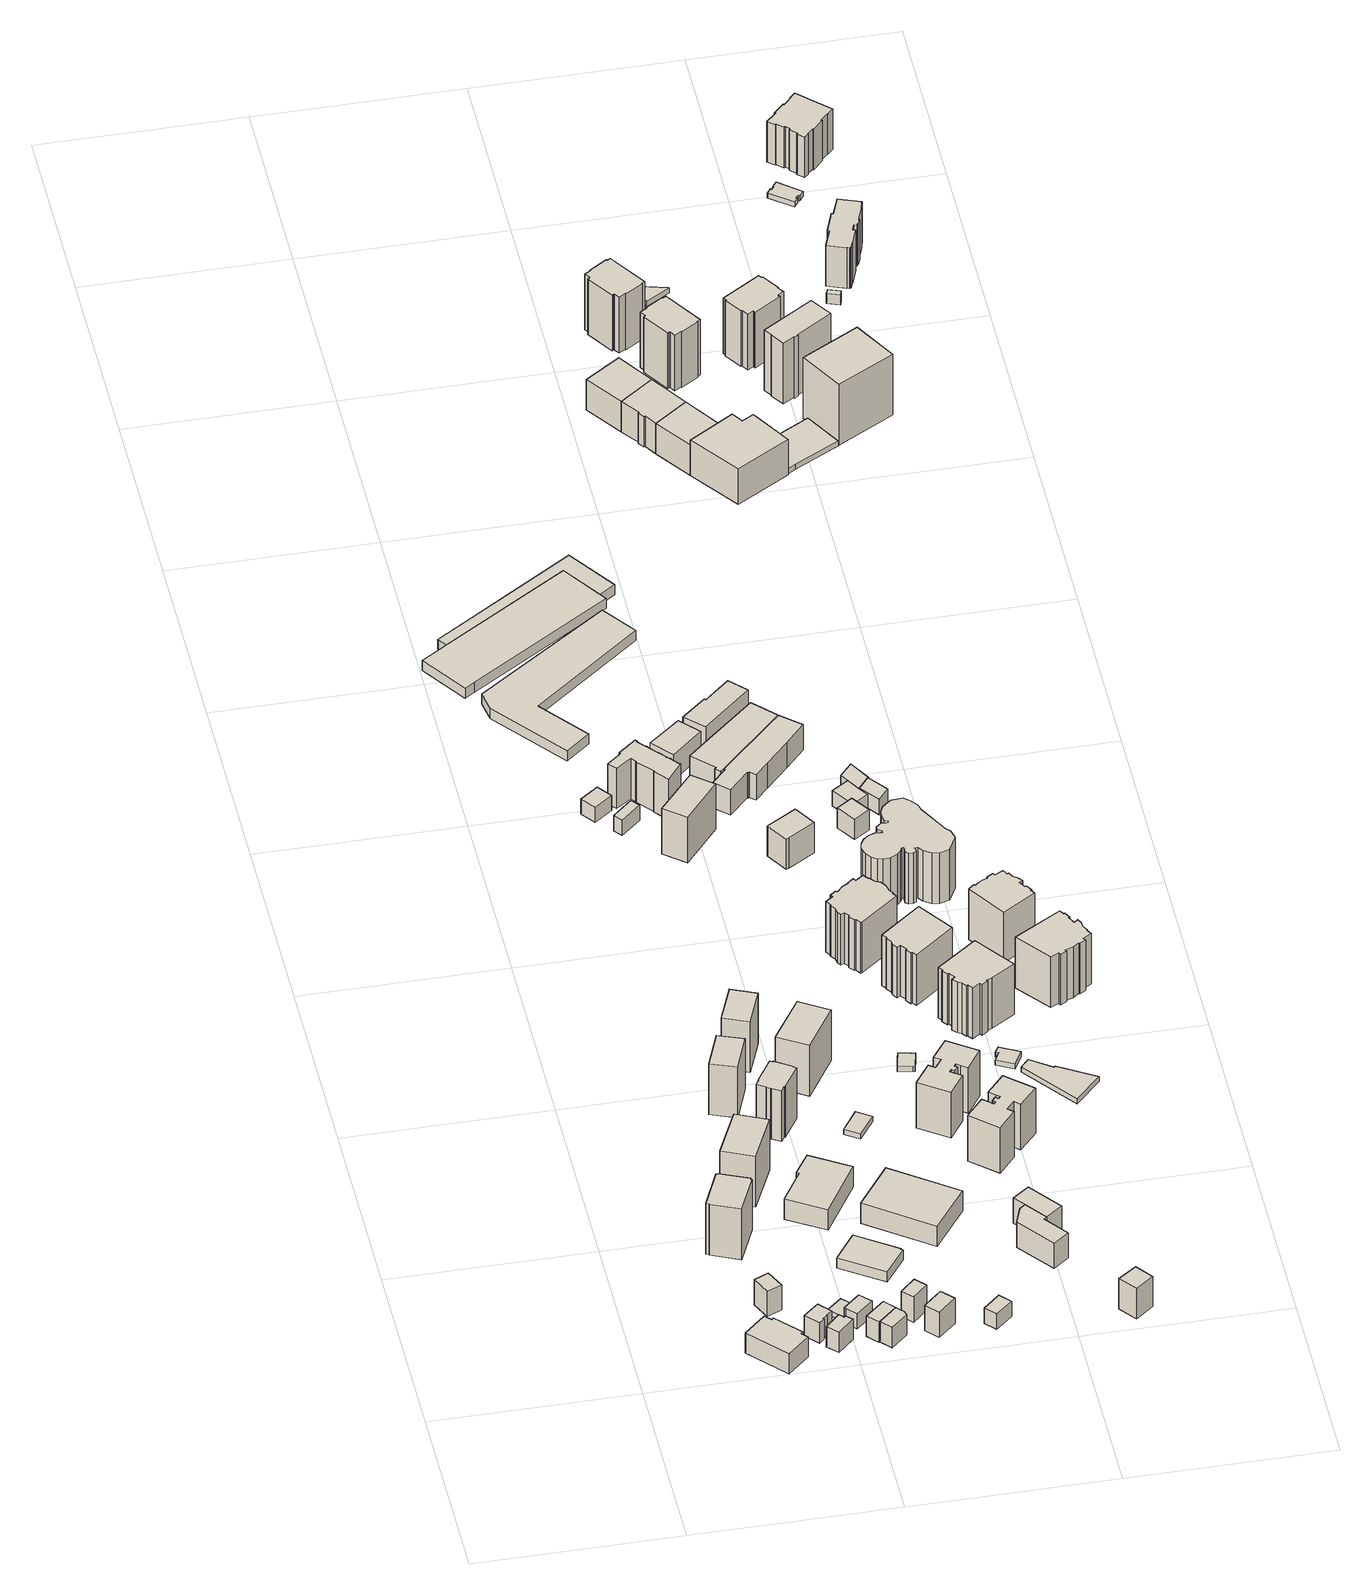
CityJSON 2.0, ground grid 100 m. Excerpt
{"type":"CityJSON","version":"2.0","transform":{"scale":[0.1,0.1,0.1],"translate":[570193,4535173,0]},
"CityObjects":{
"building1":{"type":"Building","geometry":[{"type":"MultiSurface","lod":"1","boundaries":[[[0,1,2,3,4,5,6,7]],[[0,7,8,9]],[[7,6,10,8]],[[6,5,11,10]],[[5,4,12,11]],[[4,3,13,12]],[[3,2,14,13]],[[2,1,15,14]],[[1,0,9,15]],[[9,8,10,11,12,13,14,15]]]}]},
"building2":{"type":"Building","geometry":[{"type":"MultiSurface","lod":"1","boundaries":[[[16,17,18,19]],[[16,19,20,21]],[[19,18,22,20]],[[18,17,23,22]],[[17,16,21,23]],[[21,20,22,23]]]}]},
"building3":{"type":"Building","geometry":[{"type":"MultiSurface","lod":"1","boundaries":[[[24,25,26,27,28,29,30,31,32,33]],[[24,33,34,35]],[[33,32,36,34]],[[32,31,37,36]],[[31,30,38,37]],[[30,29,39,38]],[[29,28,40,39]],[[28,27,41,40]],[[27,26,42,41]],[[26,25,43,42]],[[25,24,35,43]],[[35,34,36,37,38,39,40,41,42,43]]]}]},
"building4":{"type":"Building","geometry":[{"type":"MultiSurface","lod":"1","boundaries":[[[44,45,46,47,48,49,50,51]],[[44,51,52,53]],[[51,50,54,52]],[[50,49,55,54]],[[49,48,56,55]],[[48,47,57,56]],[[47,46,58,57]],[[46,45,59,58]],[[45,44,53,59]],[[53,52,54,55,56,57,58,59]]]}]},
"building5":{"type":"Building","geometry":[{"type":"MultiSurface","lod":"1","boundaries":[[[60,61,62,63,64,65]],[[60,65,66,67]],[[65,64,68,66]],[[64,63,69,68]],[[63,62,70,69]],[[62,61,71,70]],[[61,60,67,71]],[[67,66,68,69,70,71]]]}]},
"building6":{"type":"Building","geometry":[{"type":"MultiSurface","lod":"1","boundaries":[[[72,73,74,75,76]],[[72,76,77,78]],[[76,75,79,77]],[[75,74,80,79]],[[74,73,81,80]],[[73,72,78,81]],[[78,77,79,80,81]]]}]},
"building7":{"type":"Building","geometry":[{"type":"MultiSurface","lod":"1","boundaries":[[[82,83,84,85]],[[82,85,86,87]],[[85,84,88,86]],[[84,83,89,88]],[[83,82,87,89]],[[87,86,88,89]]]}]},
"building8":{"type":"Building","geometry":[{"type":"MultiSurface","lod":"1","boundaries":[[[74,73,90,91,92,93]],[[74,93,94,95]],[[93,92,96,94]],[[92,91,97,96]],[[91,90,98,97]],[[90,73,99,98]],[[73,74,95,99]],[[95,94,96,97,98,99]]]}]},
"building9":{"type":"Building","geometry":[{"type":"MultiSurface","lod":"1","boundaries":[[[100,101,102,103,104]],[[100,104,105,106]],[[104,103,107,105]],[[103,102,108,107]],[[102,101,109,108]],[[101,100,106,109]],[[106,105,107,108,109]]]}]},
"building10":{"type":"Building","geometry":[{"type":"MultiSurface","lod":"1","boundaries":[[[103,102,110,111,112]],[[103,112,113,107]],[[112,111,114,113]],[[111,110,115,114]],[[110,102,108,115]],[[102,103,107,108]],[[107,113,114,115,108]]]}]},
"building11":{"type":"Building","geometry":[{"type":"MultiSurface","lod":"1","boundaries":[[[116,117,118,119]],[[116,119,120,121]],[[119,118,122,120]],[[118,117,123,122]],[[117,116,121,123]],[[121,120,122,123]]]}]},
"building12":{"type":"Building","geometry":[{"type":"MultiSurface","lod":"1","boundaries":[[[124,125,126,127,128,129]],[[124,129,130,131]],[[129,128,132,130]],[[128,127,133,132]],[[127,126,134,133]],[[126,125,135,134]],[[125,124,131,135]],[[131,130,132,133,134,135]]]}]},
"building13":{"type":"Building","geometry":[{"type":"MultiSurface","lod":"1","boundaries":[[[136,137,138,139,140,141]],[[136,141,142,143]],[[141,140,144,142]],[[140,139,145,144]],[[139,138,146,145]],[[138,137,147,146]],[[137,136,143,147]],[[143,142,144,145,146,147]]]}]},
"building14":{"type":"Building","geometry":[{"type":"MultiSurface","lod":"1","boundaries":[[[148,149,150,151]],[[148,151,152,153]],[[151,150,154,152]],[[150,149,155,154]],[[149,148,153,155]],[[153,152,154,155]]]}]},
"building15":{"type":"Building","geometry":[{"type":"MultiSurface","lod":"1","boundaries":[[[156,157,158,159,160]],[[156,160,161,162]],[[160,159,163,161]],[[159,158,164,163]],[[158,157,165,164]],[[157,156,162,165]],[[162,161,163,164,165]]]}]},
"building16":{"type":"Building","geometry":[{"type":"MultiSurface","lod":"1","boundaries":[[[166,167,168,169,170,171,172,173,174,175,176,177,178,179,180,181]],[[166,181,182,183]],[[181,180,184,182]],[[180,179,185,184]],[[179,178,186,185]],[[178,177,187,186]],[[177,176,188,187]],[[176,175,189,188]],[[175,174,190,189]],[[174,173,191,190]],[[173,172,192,191]],[[172,171,193,192]],[[171,170,194,193]],[[170,169,195,194]],[[169,168,196,195]],[[168,167,197,196]],[[167,166,183,197]],[[183,182,184,185,186,187,188,189,190,191,192,193,194,195,196,197]]]}]},
"building17":{"type":"Building","geometry":[{"type":"MultiSurface","lod":"1","boundaries":[[[198,199,200,201]],[[198,201,202,203]],[[201,200,204,202]],[[200,199,205,204]],[[199,198,203,205]],[[203,202,204,205]]]}]},
"building18":{"type":"Building","geometry":[{"type":"MultiSurface","lod":"1","boundaries":[[[206,207,208,209]],[[206,209,210,211]],[[209,208,212,210]],[[208,207,213,212]],[[207,206,211,213]],[[211,210,212,213]]]}]},
"building19":{"type":"Building","geometry":[{"type":"MultiSurface","lod":"1","boundaries":[[[214,215,216,217]],[[214,217,218,219]],[[217,216,220,218]],[[216,215,221,220]],[[215,214,219,221]],[[219,218,220,221]]]}]},
"building20":{"type":"Building","geometry":[{"type":"MultiSurface","lod":"1","boundaries":[[[222,223,224,225]],[[222,225,226,227]],[[225,224,228,226]],[[224,223,229,228]],[[223,222,227,229]],[[227,226,228,229]]]}]},
"building21":{"type":"Building","geometry":[{"type":"MultiSurface","lod":"1","boundaries":[[[230,231,232,233]],[[230,233,234,235]],[[233,232,236,234]],[[232,231,237,236]],[[231,230,235,237]],[[235,234,236,237]]]}]},
"building22":{"type":"Building","geometry":[{"type":"MultiSurface","lod":"1","boundaries":[[[238,239,240,241]],[[238,241,242,243]],[[241,240,244,242]],[[240,239,245,244]],[[239,238,243,245]],[[243,242,244,245]]]}]},
"building23":{"type":"Building","geometry":[{"type":"MultiSurface","lod":"1","boundaries":[[[246,247,248,249]],[[246,249,250,251]],[[249,248,252,250]],[[248,247,253,252]],[[247,246,251,253]],[[251,250,252,253]]]}]},
"building24":{"type":"Building","geometry":[{"type":"MultiSurface","lod":"1","boundaries":[[[254,255,256,257,258,259,260,261,262,263,264,265,266,267,268,269,270,271,272,273,274,275,276,277,278,279,280,281,282,283]],[[254,283,284,285]],[[283,282,286,284]],[[282,281,287,286]],[[281,280,288,287]],[[280,279,289,288]],[[279,278,290,289]],[[278,277,291,290]],[[277,276,292,291]],[[276,275,293,292]],[[275,274,294,293]],[[274,273,295,294]],[[273,272,296,295]],[[272,271,297,296]],[[271,270,298,297]],[[270,269,299,298]],[[269,268,300,299]],[[268,267,301,300]],[[267,266,302,301]],[[266,265,303,302]],[[265,264,304,303]],[[264,263,305,304]],[[263,262,306,305]],[[262,261,307,306]],[[261,260,308,307]],[[260,259,309,308]],[[259,258,310,309]],[[258,257,311,310]],[[257,256,312,311]],[[256,255,313,312]],[[255,254,285,313]],[[285,284,286,287,288,289,290,291,292,293,294,295,296,297,298,299,300,301,302,303,304,305,306,307,308,309,310,311,312,313]]]}]},
"building25":{"type":"Building","geometry":[{"type":"MultiSurface","lod":"1","boundaries":[[[314,315,316,317,318,319,320,321]],[[314,321,322,323]],[[321,320,324,322]],[[320,319,325,324]],[[319,318,326,325]],[[318,317,327,326]],[[317,316,328,327]],[[316,315,329,328]],[[315,314,323,329]],[[323,322,324,325,326,327,328,329]]]}]},
"building26":{"type":"Building","geometry":[{"type":"MultiSurface","lod":"1","boundaries":[[[330,331,332,333,334,335,336]],[[330,336,337,338]],[[336,335,339,337]],[[335,334,340,339]],[[334,333,341,340]],[[333,332,342,341]],[[332,331,343,342]],[[331,330,338,343]],[[338,337,339,340,341,342,343]]]}]},
"building27":{"type":"Building","geometry":[{"type":"MultiSurface","lod":"1","boundaries":[[[344,345,346,347]],[[344,347,348,349]],[[347,346,350,348]],[[346,345,351,350]],[[345,344,349,351]],[[349,348,350,351]]]}]},
"building28":{"type":"Building","geometry":[{"type":"MultiSurface","lod":"1","boundaries":[[[352,353,354,355,356,357,358]],[[352,358,359,360]],[[358,357,361,359]],[[357,356,362,361]],[[356,355,363,362]],[[355,354,364,363]],[[354,353,365,364]],[[353,352,360,365]],[[360,359,361,362,363,364,365]]]}]},
"building29":{"type":"Building","geometry":[{"type":"MultiSurface","lod":"1","boundaries":[[[320,319,366,367,368,369,370,321]],[[320,321,322,324]],[[321,370,371,322]],[[370,369,372,371]],[[369,368,373,372]],[[368,367,374,373]],[[367,366,375,374]],[[366,319,325,375]],[[319,320,324,325]],[[324,322,371,372,373,374,375,325]]]}]},
"building30":{"type":"Building","geometry":[{"type":"MultiSurface","lod":"1","boundaries":[[[376,377,378,355,354]],[[376,354,364,379]],[[354,355,363,364]],[[355,378,380,363]],[[378,377,381,380]],[[377,376,379,381]],[[379,364,363,380,381]]]}]},
"building31":{"type":"Building","geometry":[{"type":"MultiSurface","lod":"1","boundaries":[[[382,383,384,385,386,387]],[[382,387,388,389]],[[387,386,390,388]],[[386,385,391,390]],[[385,384,392,391]],[[384,383,393,392]],[[383,382,389,393]],[[389,388,390,391,392,393]]]}]},
"building32":{"type":"Building","geometry":[{"type":"MultiSurface","lod":"1","boundaries":[[[394,395,396,397,398,399,400,401,402,403,404,405,406,407,408,409,410,411]],[[394,411,412,413]],[[411,410,414,412]],[[410,409,415,414]],[[409,408,416,415]],[[408,407,417,416]],[[407,406,418,417]],[[406,405,419,418]],[[405,404,420,419]],[[404,403,421,420]],[[403,402,422,421]],[[402,401,423,422]],[[401,400,424,423]],[[400,399,425,424]],[[399,398,426,425]],[[398,397,427,426]],[[397,396,428,427]],[[396,395,429,428]],[[395,394,413,429]],[[413,412,414,415,416,417,418,419,420,421,422,423,424,425,426,427,428,429]]]}]},
"building33":{"type":"Building","geometry":[{"type":"MultiSurface","lod":"1","boundaries":[[[430,431,432,433]],[[430,433,434,435]],[[433,432,436,434]],[[432,431,437,436]],[[431,430,435,437]],[[435,434,436,437]]]}]},
"building34":{"type":"Building","geometry":[{"type":"MultiSurface","lod":"1","boundaries":[[[438,439,440,441,442,443,444,445,446,447,448,449,450,451,452,453,454,455]],[[438,455,456,457]],[[455,454,458,456]],[[454,453,459,458]],[[453,452,460,459]],[[452,451,461,460]],[[451,450,462,461]],[[450,449,463,462]],[[449,448,464,463]],[[448,447,465,464]],[[447,446,466,465]],[[446,445,467,466]],[[445,444,468,467]],[[444,443,469,468]],[[443,442,470,469]],[[442,441,471,470]],[[441,440,472,471]],[[440,439,473,472]],[[439,438,457,473]],[[457,456,458,459,460,461,462,463,464,465,466,467,468,469,470,471,472,473]]]}]},
"building35":{"type":"Building","geometry":[{"type":"MultiSurface","lod":"1","boundaries":[[[474,475,476,477]],[[474,477,478,479]],[[477,476,480,478]],[[476,475,481,480]],[[475,474,479,481]],[[479,478,480,481]]]}]},
"building36":{"type":"Building","geometry":[{"type":"MultiSurface","lod":"1","boundaries":[[[482,483,484,485,486,487,488,489,490,491,492,493,494,495,496,497,498,499,500,501,502,503,504,505,506,507,508,509,510,511,512,513]],[[482,513,514,515]],[[513,512,516,514]],[[512,511,517,516]],[[511,510,518,517]],[[510,509,519,518]],[[509,508,520,519]],[[508,507,521,520]],[[507,506,522,521]],[[506,505,523,522]],[[505,504,524,523]],[[504,503,525,524]],[[503,502,526,525]],[[502,501,527,526]],[[501,500,528,527]],[[500,499,529,528]],[[499,498,530,529]],[[498,497,531,530]],[[497,496,532,531]],[[496,495,533,532]],[[495,494,534,533]],[[494,493,535,534]],[[493,492,536,535]],[[492,491,537,536]],[[491,490,538,537]],[[490,489,539,538]],[[489,488,540,539]],[[488,487,541,540]],[[487,486,542,541]],[[486,485,543,542]],[[485,484,544,543]],[[484,483,545,544]],[[483,482,515,545]],[[515,514,516,517,518,519,520,521,522,523,524,525,526,527,528,529,530,531,532,533,534,535,536,537,538,539,540,541,542,543,544,545]]]}]},
"building37":{"type":"Building","geometry":[{"type":"MultiSurface","lod":"1","boundaries":[[[546,547,548,549,550]],[[546,550,551,552]],[[550,549,553,551]],[[549,548,554,553]],[[548,547,555,554]],[[547,546,552,555]],[[552,551,553,554,555]]]}]},
"building38":{"type":"Building","geometry":[{"type":"MultiSurface","lod":"1","boundaries":[[[556,557,558,559,560,561,562,563]],[[556,563,564,565]],[[563,562,566,564]],[[562,561,567,566]],[[561,560,568,567]],[[560,559,569,568]],[[559,558,570,569]],[[558,557,571,570]],[[557,556,565,571]],[[565,564,566,567,568,569,570,571]]]}]},
"building39":{"type":"Building","geometry":[{"type":"MultiSurface","lod":"1","boundaries":[[[572,573,574,575,576,577,578,579,580,581,582,583,584,585,586]],[[572,586,587,588]],[[586,585,589,587]],[[585,584,590,589]],[[584,583,591,590]],[[583,582,592,591]],[[582,581,593,592]],[[581,580,594,593]],[[580,579,595,594]],[[579,578,596,595]],[[578,577,597,596]],[[577,576,598,597]],[[576,575,599,598]],[[575,574,600,599]],[[574,573,601,600]],[[573,572,588,601]],[[588,587,589,590,591,592,593,594,595,596,597,598,599,600,601]]]}]},
"building40":{"type":"Building","geometry":[{"type":"MultiSurface","lod":"1","boundaries":[[[602,603,604,605,606,607]],[[602,607,608,609]],[[607,606,610,608]],[[606,605,611,610]],[[605,604,612,611]],[[604,603,613,612]],[[603,602,609,613]],[[609,608,610,611,612,613]]]}]},
"building41":{"type":"Building","geometry":[{"type":"MultiSurface","lod":"1","boundaries":[[[560,559,614,615,616,617,618,619,620,621,622,623]],[[560,623,624,568]],[[623,622,625,624]],[[622,621,626,625]],[[621,620,627,626]],[[620,619,628,627]],[[619,618,629,628]],[[618,617,630,629]],[[617,616,631,630]],[[616,615,632,631]],[[615,614,633,632]],[[614,559,569,633]],[[559,560,568,569]],[[568,624,625,626,627,628,629,630,631,632,633,569]]]}]},
"building42":{"type":"Building","geometry":[{"type":"MultiSurface","lod":"1","boundaries":[[[634,635,636,637,638,639,640]],[[634,640,641,642]],[[640,639,643,641]],[[639,638,644,643]],[[638,637,645,644]],[[637,636,646,645]],[[636,635,647,646]],[[635,634,642,647]],[[642,641,643,644,645,646,647]]]}]},
"building43":{"type":"Building","geometry":[{"type":"MultiSurface","lod":"1","boundaries":[[[648,649,650,651,652,653,654,655,656,657,658,659,660,661,662,663,664,665,666]],[[648,666,667,668]],[[666,665,669,667]],[[665,664,670,669]],[[664,663,671,670]],[[663,662,672,671]],[[662,661,673,672]],[[661,660,674,673]],[[660,659,675,674]],[[659,658,676,675]],[[658,657,677,676]],[[657,656,678,677]],[[656,655,679,678]],[[655,654,680,679]],[[654,653,681,680]],[[653,652,682,681]],[[652,651,683,682]],[[651,650,684,683]],[[650,649,685,684]],[[649,648,668,685]],[[668,667,669,670,671,672,673,674,675,676,677,678,679,680,681,682,683,684,685]]]}]},
"building44":{"type":"Building","geometry":[{"type":"MultiSurface","lod":"1","boundaries":[[[686,687,688,689]],[[686,689,690,691]],[[689,688,692,690]],[[688,687,693,692]],[[687,686,691,693]],[[691,690,692,693]]]}]},
"building45":{"type":"Building","geometry":[{"type":"MultiSurface","lod":"1","boundaries":[[[694,695,696,697,698,699]],[[694,699,700,701]],[[699,698,702,700]],[[698,697,703,702]],[[697,696,704,703]],[[696,695,705,704]],[[695,694,701,705]],[[701,700,702,703,704,705]]]}]},
"building46":{"type":"Building","geometry":[{"type":"MultiSurface","lod":"1","boundaries":[[[706,707,708,709,710,711,712,713,714,715,716,717,718,719,720,721,722,723,724,725,726,727,728,729,730,731,732,733,734,735,736,737,738,739,740,741,742,743,744,745,746,747,748,749,750]],[[706,750,751,752]],[[750,749,753,751]],[[749,748,754,753]],[[748,747,755,754]],[[747,746,756,755]],[[746,745,757,756]],[[745,744,758,757]],[[744,743,759,758]],[[743,742,760,759]],[[742,741,761,760]],[[741,740,762,761]],[[740,739,763,762]],[[739,738,764,763]],[[738,737,765,764]],[[737,736,766,765]],[[736,735,767,766]],[[735,734,768,767]],[[734,733,769,768]],[[733,732,770,769]],[[732,731,771,770]],[[731,730,772,771]],[[730,729,773,772]],[[729,728,774,773]],[[728,727,775,774]],[[727,726,776,775]],[[726,725,777,776]],[[725,724,778,777]],[[724,723,779,778]],[[723,722,780,779]],[[722,721,781,780]],[[721,720,782,781]],[[720,719,783,782]],[[719,718,784,783]],[[718,717,785,784]],[[717,716,786,785]],[[716,715,787,786]],[[715,714,788,787]],[[714,713,789,788]],[[713,712,790,789]],[[712,711,791,790]],[[711,710,792,791]],[[710,709,793,792]],[[709,708,794,793]],[[708,707,795,794]],[[707,706,752,795]],[[752,751,753,754,755,756,757,758,759,760,761,762,763,764,765,766,767,768,769,770,771,772,773,774,775,776,777,778,779,780,781,782,783,784,785,786,787,788,789,790,791,792,793,794,795]]]}]},
"building47":{"type":"Building","geometry":[{"type":"MultiSurface","lod":"1","boundaries":[[[796,689,797,798,799,800]],[[796,800,801,802]],[[800,799,803,801]],[[799,798,804,803]],[[798,797,805,804]],[[797,689,806,805]],[[689,796,802,806]],[[802,801,803,804,805,806]]]}]},
"building48":{"type":"Building","geometry":[{"type":"MultiSurface","lod":"1","boundaries":[[[807,808,809,810,811,812,799,798]],[[807,798,804,813]],[[798,799,803,804]],[[799,812,814,803]],[[812,811,815,814]],[[811,810,816,815]],[[810,809,817,816]],[[809,808,818,817]],[[808,807,813,818]],[[813,804,803,814,815,816,817,818]]]}]},
"building49":{"type":"Building","geometry":[{"type":"MultiSurface","lod":"1","boundaries":[[[811,819,820,812]],[[811,812,814,815]],[[812,820,821,814]],[[820,819,822,821]],[[819,811,815,822]],[[815,814,821,822]]]}]},
"building50":{"type":"Building","geometry":[{"type":"MultiSurface","lod":"1","boundaries":[[[823,824,825,826,827,828,829,830,831,832,833,834,835,836,837,838,839,840,841,842,843]],[[823,843,844,845]],[[843,842,846,844]],[[842,841,847,846]],[[841,840,848,847]],[[840,839,849,848]],[[839,838,850,849]],[[838,837,851,850]],[[837,836,852,851]],[[836,835,853,852]],[[835,834,854,853]],[[834,833,855,854]],[[833,832,856,855]],[[832,831,857,856]],[[831,830,858,857]],[[830,829,859,858]],[[829,828,860,859]],[[828,827,861,860]],[[827,826,862,861]],[[826,825,863,862]],[[825,824,864,863]],[[824,823,845,864]],[[845,844,846,847,848,849,850,851,852,853,854,855,856,857,858,859,860,861,862,863,864]]]}]},
"building51":{"type":"Building","geometry":[{"type":"MultiSurface","lod":"1","boundaries":[[[865,866,867,868,869,870,871,872,873,874,875,876,877,878,879,880,881,882,883,884,885,886,887]],[[865,887,888,889]],[[887,886,890,888]],[[886,885,891,890]],[[885,884,892,891]],[[884,883,893,892]],[[883,882,894,893]],[[882,881,895,894]],[[881,880,896,895]],[[880,879,897,896]],[[879,878,898,897]],[[878,877,899,898]],[[877,876,900,899]],[[876,875,901,900]],[[875,874,902,901]],[[874,873,903,902]],[[873,872,904,903]],[[872,871,905,904]],[[871,870,906,905]],[[870,869,907,906]],[[869,868,908,907]],[[868,867,909,908]],[[867,866,910,909]],[[866,865,889,910]],[[889,888,890,891,892,893,894,895,896,897,898,899,900,901,902,903,904,905,906,907,908,909,910]]]}]},
"building52":{"type":"Building","geometry":[{"type":"MultiSurface","lod":"1","boundaries":[[[911,912,913,914]],[[911,914,915,916]],[[914,913,917,915]],[[913,912,918,917]],[[912,911,916,918]],[[916,915,917,918]]]}]},
"building53":{"type":"Building","geometry":[{"type":"MultiSurface","lod":"1","boundaries":[[[913,912,919,920,921,922,923,924]],[[913,924,925,917]],[[924,923,926,925]],[[923,922,927,926]],[[922,921,928,927]],[[921,920,929,928]],[[920,919,930,929]],[[919,912,918,930]],[[912,913,917,918]],[[917,925,926,927,928,929,930,918]]]}]},
"building54":{"type":"Building","geometry":[{"type":"MultiSurface","lod":"1","boundaries":[[[931,920,919,932]],[[931,932,933,934]],[[932,919,930,933]],[[919,920,929,930]],[[920,931,934,929]],[[934,933,930,929]]]}]},
"building55":{"type":"Building","geometry":[{"type":"MultiSurface","lod":"1","boundaries":[[[935,936,937,938,939,940,941,942,943,944,945,946,947,948,949,950,951,952,953,954]],[[935,954,955,956]],[[954,953,957,955]],[[953,952,958,957]],[[952,951,959,958]],[[951,950,960,959]],[[950,949,961,960]],[[949,948,962,961]],[[948,947,963,962]],[[947,946,964,963]],[[946,945,965,964]],[[945,944,966,965]],[[944,943,967,966]],[[943,942,968,967]],[[942,941,969,968]],[[941,940,970,969]],[[940,939,971,970]],[[939,938,972,971]],[[938,937,973,972]],[[937,936,974,973]],[[936,935,956,974]],[[956,955,957,958,959,960,961,962,963,964,965,966,967,968,969,970,971,972,973,974]]]}]},
"building56":{"type":"Building","geometry":[{"type":"MultiSurface","lod":"1","boundaries":[[[932,975,976,977,978,979,980,981,931]],[[932,931,982,983]],[[931,981,984,982]],[[981,980,985,984]],[[980,979,986,985]],[[979,978,987,986]],[[978,977,988,987]],[[977,976,989,988]],[[976,975,990,989]],[[975,932,983,990]],[[983,982,984,985,986,987,988,989,990]]]}]},
"building57":{"type":"Building","geometry":[{"type":"MultiSurface","lod":"1","boundaries":[[[991,992,993,994,995,996,997,998,999,1000,1001,1002,1003,1004,1005,1006,1007,1008,1009,1010]],[[991,1010,1011,1012]],[[1010,1009,1013,1011]],[[1009,1008,1014,1013]],[[1008,1007,1015,1014]],[[1007,1006,1016,1015]],[[1006,1005,1017,1016]],[[1005,1004,1018,1017]],[[1004,1003,1019,1018]],[[1003,1002,1020,1019]],[[1002,1001,1021,1020]],[[1001,1000,1022,1021]],[[1000,999,1023,1022]],[[999,998,1024,1023]],[[998,997,1025,1024]],[[997,996,1026,1025]],[[996,995,1027,1026]],[[995,994,1028,1027]],[[994,993,1029,1028]],[[993,992,1030,1029]],[[992,991,1012,1030]],[[1012,1011,1013,1014,1015,1016,1017,1018,1019,1020,1021,1022,1023,1024,1025,1026,1027,1028,1029,1030]]]}]},
"building58":{"type":"Building","geometry":[{"type":"MultiSurface","lod":"1","boundaries":[[[1031,1032,1033,1034,1035,1036,1037]],[[1031,1037,1038,1039]],[[1037,1036,1040,1038]],[[1036,1035,1041,1040]],[[1035,1034,1042,1041]],[[1034,1033,1043,1042]],[[1033,1032,1044,1043]],[[1032,1031,1039,1044]],[[1039,1038,1040,1041,1042,1043,1044]]]}]},
"building59":{"type":"Building","geometry":[{"type":"MultiSurface","lod":"1","boundaries":[[[978,1045,1046,1047,979]],[[978,979,1048,1049]],[[979,1047,1050,1048]],[[1047,1046,1051,1050]],[[1046,1045,1052,1051]],[[1045,978,1049,1052]],[[1049,1048,1050,1051,1052]]]}]},
"building60":{"type":"Building","geometry":[{"type":"MultiSurface","lod":"1","boundaries":[[[1053,1054,1055,1056,1057,1058,1059,1060,1061,1062,1063,1064,1065,1066,1067,1068,1069,1070,1071,1072]],[[1053,1072,1073,1074]],[[1072,1071,1075,1073]],[[1071,1070,1076,1075]],[[1070,1069,1077,1076]],[[1069,1068,1078,1077]],[[1068,1067,1079,1078]],[[1067,1066,1080,1079]],[[1066,1065,1081,1080]],[[1065,1064,1082,1081]],[[1064,1063,1083,1082]],[[1063,1062,1084,1083]],[[1062,1061,1085,1084]],[[1061,1060,1086,1085]],[[1060,1059,1087,1086]],[[1059,1058,1088,1087]],[[1058,1057,1089,1088]],[[1057,1056,1090,1089]],[[1056,1055,1091,1090]],[[1055,1054,1092,1091]],[[1054,1053,1074,1092]],[[1074,1073,1075,1076,1077,1078,1079,1080,1081,1082,1083,1084,1085,1086,1087,1088,1089,1090,1091,1092]]]}]},
"building61":{"type":"Building","geometry":[{"type":"MultiSurface","lod":"1","boundaries":[[[1093,1094,1095,1096,1097,1098,1099,1100,1101,1102]],[[1093,1102,1103,1104]],[[1102,1101,1105,1103]],[[1101,1100,1106,1105]],[[1100,1099,1107,1106]],[[1099,1098,1108,1107]],[[1098,1097,1109,1108]],[[1097,1096,1110,1109]],[[1096,1095,1111,1110]],[[1095,1094,1112,1111]],[[1094,1093,1104,1112]],[[1104,1103,1105,1106,1107,1108,1109,1110,1111,1112]]]}]},
"building62":{"type":"Building","geometry":[{"type":"MultiSurface","lod":"1","boundaries":[[[1113,1114,1115,1116]],[[1113,1116,1117,1118]],[[1116,1115,1119,1117]],[[1115,1114,1120,1119]],[[1114,1113,1118,1120]],[[1118,1117,1119,1120]]]}]},
"building63":{"type":"Building","geometry":[{"type":"MultiSurface","lod":"1","boundaries":[[[1121,1122,1123,1124]],[[1121,1124,1125,1126]],[[1124,1123,1127,1125]],[[1123,1122,1128,1127]],[[1122,1121,1126,1128]],[[1126,1125,1127,1128]]]}]},
"building64":{"type":"Building","geometry":[{"type":"MultiSurface","lod":"1","boundaries":[[[1129,1130,1131,1132,1133,1134,1135,1136,1137,1138,1139,1140]],[[1129,1140,1141,1142]],[[1140,1139,1143,1141]],[[1139,1138,1144,1143]],[[1138,1137,1145,1144]],[[1137,1136,1146,1145]],[[1136,1135,1147,1146]],[[1135,1134,1148,1147]],[[1134,1133,1149,1148]],[[1133,1132,1150,1149]],[[1132,1131,1151,1150]],[[1131,1130,1152,1151]],[[1130,1129,1142,1152]],[[1142,1141,1143,1144,1145,1146,1147,1148,1149,1150,1151,1152]]]}]},
"building65":{"type":"Building","geometry":[{"type":"MultiSurface","lod":"1","boundaries":[[[1153,1154,1155,1156,1157,1158,1159,1160,1161,1162,1163,1164,1165,1166,1167,1168,1169,1170,1171,1172,1173,1174,1175,1176,1177,1178,1179]],[[1153,1179,1180,1181]],[[1179,1178,1182,1180]],[[1178,1177,1183,1182]],[[1177,1176,1184,1183]],[[1176,1175,1185,1184]],[[1175,1174,1186,1185]],[[1174,1173,1187,1186]],[[1173,1172,1188,1187]],[[1172,1171,1189,1188]],[[1171,1170,1190,1189]],[[1170,1169,1191,1190]],[[1169,1168,1192,1191]],[[1168,1167,1193,1192]],[[1167,1166,1194,1193]],[[1166,1165,1195,1194]],[[1165,1164,1196,1195]],[[1164,1163,1197,1196]],[[1163,1162,1198,1197]],[[1162,1161,1199,1198]],[[1161,1160,1200,1199]],[[1160,1159,1201,1200]],[[1159,1158,1202,1201]],[[1158,1157,1203,1202]],[[1157,1156,1204,1203]],[[1156,1155,1205,1204]],[[1155,1154,1206,1205]],[[1154,1153,1181,1206]],[[1181,1180,1182,1183,1184,1185,1186,1187,1188,1189,1190,1191,1192,1193,1194,1195,1196,1197,1198,1199,1200,1201,1202,1203,1204,1205,1206]]]}]},
"building66":{"type":"Building","geometry":[{"type":"MultiSurface","lod":"1","boundaries":[[[1207,1208,1209,1210,1211,1212,1213,1214,1215,1216,1217,1218,1219,1220,1221,1222,1223,1224,1225,1226,1227,1228,1229,1230,1231,1232,1233,1234]],[[1207,1234,1235,1236]],[[1234,1233,1237,1235]],[[1233,1232,1238,1237]],[[1232,1231,1239,1238]],[[1231,1230,1240,1239]],[[1230,1229,1241,1240]],[[1229,1228,1242,1241]],[[1228,1227,1243,1242]],[[1227,1226,1244,1243]],[[1226,1225,1245,1244]],[[1225,1224,1246,1245]],[[1224,1223,1247,1246]],[[1223,1222,1248,1247]],[[1222,1221,1249,1248]],[[1221,1220,1250,1249]],[[1220,1219,1251,1250]],[[1219,1218,1252,1251]],[[1218,1217,1253,1252]],[[1217,1216,1254,1253]],[[1216,1215,1255,1254]],[[1215,1214,1256,1255]],[[1214,1213,1257,1256]],[[1213,1212,1258,1257]],[[1212,1211,1259,1258]],[[1211,1210,1260,1259]],[[1210,1209,1261,1260]],[[1209,1208,1262,1261]],[[1208,1207,1236,1262]],[[1236,1235,1237,1238,1239,1240,1241,1242,1243,1244,1245,1246,1247,1248,1249,1250,1251,1252,1253,1254,1255,1256,1257,1258,1259,1260,1261,1262]]]}]}
},
"vertices":[
[650,260,0],[762,139,0],[751,129,0],[778,100,0],[671,2,0],[506,183,0],[612,280,0],[640,250,0],[640,250,120],[650,260,120],[612,280,120],[506,183,120],[671,2,120],[778,100,120],[751,129,120],[762,139,120],
[681,535,0],[724,442,0],[652,411,0],[611,502,0],[611,502,150],[681,535,150],[652,411,150],[724,442,150],
[618,819,0],[479,880,0],[481,883,0],[466,889,0],[551,1080,0],[556,1077,0],[559,1083,0],[700,1021,0],[698,1015,0],[703,1012,0],[703,1012,300],[618,819,300],[698,1015,300],[700,1021,300],[559,1083,300],[556,1077,300],[551,1080,300],[466,889,300],[481,883,300],[479,880,300],
[789,248,0],[864,315,0],[918,255,0],[889,231,0],[891,229,0],[870,212,0],[873,209,0],[847,184,0],[847,184,120],[789,248,120],[873,209,120],[870,212,120],[891,229,120],[889,231,120],[918,255,120],[864,315,120],
[971,209,0],[1000,181,0],[921,103,0],[872,153,0],[943,224,0],[965,203,0],[965,203,120],[971,209,120],[943,224,120],[872,153,120],[921,103,120],[1000,181,120],
[1015,414,0],[1057,367,0],[984,301,0],[923,371,0],[994,434,0],[994,434,30],[1015,414,30],[923,371,30],[984,301,30],[1057,367,30],
[750,1164,0],[600,1233,0],[712,1473,0],[862,1403,0],[862,1403,300],[750,1164,300],[712,1473,300],[600,1233,300],
[1066,375,0],[1116,321,0],[1033,247,0],[989,295,0],[989,295,90],[984,301,90],[1033,247,90],[1116,321,90],[1066,375,90],[1057,367,90],
[1063,190,0],[1158,275,0],[1205,223,0],[1115,140,0],[1111,137,0],[1111,137,120],[1063,190,120],[1115,140,120],[1205,223,120],[1158,275,120],
[1236,188,0],[1243,162,0],[1162,89,0],[1162,89,120],[1243,162,120],[1236,188,120],
[865,1973,0],[793,1785,0],[669,1832,0],[742,2020,0],[742,2020,300],[865,1973,300],[669,1832,300],[793,1785,300],
[1039,944,0],[859,1056,0],[960,1217,0],[948,1224,0],[1020,1333,0],[1209,1215,0],[1209,1215,120],[1039,944,120],[1020,1333,120],[948,1224,120],[960,1217,120],[859,1056,120],
[1229,540,0],[1025,679,0],[1128,821,0],[1322,685,0],[1320,681,0],[1329,674,0],[1329,674,60],[1229,540,60],[1320,681,60],[1322,685,60],[1128,821,60],[1025,679,60],
[1243,292,0],[1317,363,0],[1365,312,0],[1290,242,0],[1290,242,150],[1243,292,150],[1365,312,150],[1317,363,150],
[1424,250,0],[1472,198,0],[1382,117,0],[1328,176,0],[1416,258,0],[1416,258,150],[1424,250,150],[1328,176,150],[1382,117,150],[1472,198,150],
[865,1682,0],[942,1800,0],[956,1791,0],[958,1795,0],[1040,1742,0],[1039,1738,0],[1053,1728,0],[975,1611,0],[971,1613,0],[955,1585,0],[912,1612,0],[910,1611,0],[891,1623,0],[892,1625,0],[850,1653,0],[868,1680,0],[868,1680,300],[865,1682,300],[850,1653,300],[892,1625,300],[891,1623,300],[910,1611,300],[912,1612,300],[955,1585,300],[971,1613,300],[975,1611,300],[1053,1728,300],[1039,1738,300],[1040,1742,300],[958,1795,300],[956,1791,300],[942,1800,300],
[983,2269,0],[909,2080,0],[786,2133,0],[862,2321,0],[862,2321,300],[983,2269,300],[786,2133,300],[909,2080,300],
[1192,961,0],[1351,1178,0],[1658,954,0],[1498,735,0],[1498,735,120],[1192,961,120],[1658,954,120],[1351,1178,120],
[1683,248,0],[1732,195,0],[1648,122,0],[1600,173,0],[1600,173,90],[1683,248,90],[1648,122,90],[1732,195,90],
[1000,1957,0],[1144,2179,0],[1283,2091,0],[1140,1867,0],[1140,1867,300],[1000,1957,300],[1283,2091,300],[1144,2179,300],
[654,3979,0],[566,3913,0],[514,3982,0],[602,4048,0],[602,4048,90],[654,3979,90],[514,3982,90],[566,3913,90],
[1307,1531,0],[1237,1579,0],[1314,1689,0],[1384,1641,0],[1384,1641,30],[1307,1531,30],[1314,1689,30],[1237,1579,30],
[732,3928,0],[766,3888,0],[668,3800,0],[635,3840,0],[635,3840,90],[732,3928,90],[668,3800,90],[766,3888,90],
[841,4107,0],[884,4055,0],[887,4057,0],[889,4054,0],[887,4052,0],[916,4020,0],[914,4019,0],[927,4007,0],[928,4008,0],[930,4005,0],[929,4004,0],[963,3961,0],[966,3963,0],[968,3960,0],[894,3866,0],[839,3932,0],[840,3934,0],[773,4014,0],[775,4015,0],[755,4039,0],[679,3987,0],[646,4025,0],[717,4084,0],[712,4090,0],[799,4162,0],[806,4153,0],[803,4150,0],[838,4110,0],[841,4112,0],[843,4109,0],[843,4109,240],[841,4107,240],[841,4112,240],[838,4110,240],[803,4150,240],[806,4153,240],[799,4162,240],[712,4090,240],[717,4084,240],[646,4025,240],[679,3987,240],[755,4039,240],[775,4015,240],[773,4014,240],[840,3934,240],[839,3932,240],[894,3866,240],[968,3960,240],[966,3963,240],[963,3961,240],[929,4004,240],[930,4005,240],[928,4008,240],[927,4007,240],[914,4019,240],[916,4020,240],[887,4052,240],[889,4054,240],[887,4057,240],[884,4055,240],
[906,5352,0],[208,4900,0],[160,4869,0],[9,5097,0],[117,5167,0],[136,5180,0],[755,5581,0],[884,5385,0],[884,5385,60],[906,5352,60],[755,5581,60],[136,5180,60],[117,5167,60],[9,5097,60],[160,4869,60],[208,4900,60],
[226,4816,0],[872,5278,0],[993,5110,0],[458,4684,0],[644,4449,0],[525,4354,0],[244,4709,0],[244,4709,60],[226,4816,60],[525,4354,60],[644,4449,60],[458,4684,60],[993,5110,60],[872,5278,60],
[817,3641,0],[987,3843,0],[1088,3760,0],[919,3557,0],[919,3557,270],[817,3641,270],[1088,3760,270],[987,3843,270],
[1847,660,0],[1880,748,0],[1908,771,0],[1988,667,0],[1973,655,0],[2061,540,0],[1985,482,0],[1985,482,150],[1847,660,150],[2061,540,150],[1973,655,150],[1988,667,150],[1908,771,150],[1880,748,150],
[108,5221,0],[105,5224,0],[111,5228,0],[800,5679,0],[961,5439,0],[961,5439,60],[800,5679,60],[111,5228,60],[105,5224,60],[108,5221,60],
[1866,826,0],[1946,887,0],[2068,728,0],[1866,826,150],[2068,728,150],[1946,887,150],
[1660,2031,0],[1639,1941,0],[1628,1943,0],[1559,1958,0],[1572,2014,0],[1580,2048,0],[1580,2048,30],[1660,2031,30],[1572,2014,30],[1559,1958,30],[1628,1943,30],[1639,1941,30],
[1673,1642,0],[1707,1690,0],[1676,1712,0],[1751,1816,0],[1890,1718,0],[1816,1610,0],[1784,1635,0],[1766,1648,0],[1756,1636,0],[1771,1625,0],[1753,1602,0],[1739,1614,0],[1729,1602,0],[1750,1587,0],[1781,1565,0],[1707,1459,0],[1567,1558,0],[1642,1664,0],[1642,1664,270],[1673,1642,270],[1567,1558,270],[1707,1459,270],[1781,1565,270],[1750,1587,270],[1729,1602,270],[1739,1614,270],[1753,1602,270],[1771,1625,270],[1756,1636,270],[1766,1648,270],[1784,1635,270],[1816,1610,270],[1890,1718,270],[1751,1816,270],[1676,1712,270],[1707,1690,270],
[882,4233,0],[1036,4359,0],[1122,4265,0],[969,4128,0],[969,4128,150],[882,4233,150],[1122,4265,150],[1036,4359,150],
[1876,1176,0],[1748,1289,0],[1833,1386,0],[1862,1361,0],[1880,1344,0],[1891,1356,0],[1878,1367,0],[1895,1388,0],[1909,1376,0],[1919,1388,0],[1900,1404,0],[1872,1430,0],[1958,1527,0],[2086,1413,0],[1999,1316,0],[1971,1341,0],[1932,1298,0],[1960,1273,0],[1960,1273,270],[1876,1176,270],[1932,1298,270],[1971,1341,270],[1999,1316,270],[2086,1413,270],[1958,1527,270],[1872,1430,270],[1900,1404,270],[1919,1388,270],[1909,1376,270],[1895,1388,270],[1878,1367,270],[1891,1356,270],[1880,1344,270],[1862,1361,270],[1833,1386,270],[1748,1289,270],
[2215,152,0],[2305,217,0],[2366,137,0],[2279,67,0],[2279,67,180],[2215,152,180],[2366,137,180],[2305,217,180],
[1727,2804,0],[1537,2657,0],[1533,2655,0],[1514,2681,0],[1510,2678,0],[1486,2704,0],[1491,2714,0],[1473,2735,0],[1455,2728,0],[1445,2746,0],[1440,2774,0],[1422,2800,0],[1426,2803,0],[1407,2830,0],[1445,2857,0],[1436,2870,0],[1466,2892,0],[1472,2885,0],[1499,2916,0],[1531,2934,0],[1529,2937,0],[1559,2960,0],[1569,2947,0],[1607,2975,0],[1625,2949,0],[1630,2951,0],[1648,2927,0],[1675,2913,0],[1694,2884,0],[1700,2854,0],[1717,2829,0],[1713,2825,0],[1713,2825,300],[1727,2804,300],[1717,2829,300],[1700,2854,300],[1694,2884,300],[1675,2913,300],[1648,2927,300],[1630,2951,300],[1625,2949,300],[1607,2975,300],[1569,2947,300],[1559,2960,300],[1529,2937,300],[1531,2934,300],[1499,2916,300],[1472,2885,300],[1466,2892,300],[1436,2870,300],[1445,2857,300],[1407,2830,300],[1426,2803,300],[1422,2800,300],[1440,2774,300],[1445,2746,300],[1455,2728,300],[1473,2735,300],[1491,2714,300],[1486,2704,300],[1510,2678,300],[1514,2681,300],[1533,2655,300],[1537,2657,300],
[1345,3424,0],[1280,3532,0],[1426,3621,0],[1491,3513,0],[1357,3431,0],[1357,3431,180],[1345,3424,180],[1491,3513,180],[1426,3621,180],[1280,3532,180],
[1039,4109,0],[1150,4210,0],[1380,4416,0],[1486,4306,0],[1172,3991,0],[1155,3974,0],[1132,3998,0],[1140,4006,0],[1140,4006,150],[1039,4109,150],[1132,3998,150],[1155,3974,150],[1172,3991,150],[1486,4306,150],[1380,4416,150],[1150,4210,150],
[1614,2558,0],[1810,2715,0],[1930,2541,0],[1735,2386,0],[1719,2408,0],[1714,2404,0],[1693,2432,0],[1699,2436,0],[1675,2466,0],[1659,2455,0],[1644,2481,0],[1641,2502,0],[1623,2526,0],[1626,2531,0],[1608,2554,0],[1608,2554,300],[1614,2558,300],[1626,2531,300],[1623,2526,300],[1641,2502,300],[1644,2481,300],[1659,2455,300],[1675,2466,300],[1699,2436,300],[1693,2432,300],[1714,2404,300],[1719,2408,300],[1735,2386,300],[1930,2541,300],[1810,2715,300],
[1387,4504,0],[1148,4290,0],[1062,4378,0],[1180,4481,0],[1186,4475,0],[1310,4585,0],[1310,4585,150],[1387,4504,150],[1186,4475,150],[1180,4481,150],[1062,4378,150],[1148,4290,150],
[1583,4220,0],[1484,4112,0],[1372,3989,0],[1306,3921,0],[1280,3946,0],[1275,3941,0],[1271,3945,0],[1174,3842,0],[1104,3908,0],[1178,3985,0],[1178,3985,150],[1104,3908,150],[1174,3842,150],[1271,3945,150],[1275,3941,150],[1280,3946,150],[1306,3921,150],[1372,3989,150],[1484,4112,150],[1583,4220,150],
[2000,1913,0],[2018,1946,0],[2026,1962,0],[2013,1969,0],[2031,2000,0],[2127,1949,0],[2084,1869,0],[2084,1869,30],[2000,1913,30],[2127,1949,30],[2031,2000,30],[2013,1969,30],[2026,1962,30],[2018,1946,30],
[1813,2283,0],[2012,2434,0],[2153,2241,0],[2035,2165,0],[2010,2154,0],[2014,2148,0],[1985,2127,0],[1974,2139,0],[1937,2112,0],[1919,2137,0],[1914,2134,0],[1897,2158,0],[1877,2169,0],[1857,2189,0],[1874,2204,0],[1852,2233,0],[1846,2229,0],[1825,2257,0],[1829,2262,0],[1829,2262,300],[1813,2283,300],[1825,2257,300],[1846,2229,300],[1852,2233,300],[1874,2204,300],[1857,2189,300],[1877,2169,300],[1897,2158,300],[1914,2134,300],[1919,2137,300],[1937,2112,300],[1974,2139,300],[1985,2127,300],[2014,2148,300],[2010,2154,300],[2035,2165,300],[2153,2241,300],[2012,2434,300],
[1765,3620,0],[1688,3567,0],[1626,3660,0],[1703,3713,0],[1703,3713,120],[1765,3620,120],[1626,3660,120],[1688,3567,120],
[2257,1820,0],[2437,1710,0],[2310,1577,0],[2106,1844,0],[2148,1889,0],[2251,1813,0],[2251,1813,30],[2257,1820,30],[2148,1889,30],[2106,1844,30],[2310,1577,30],[2437,1710,30],
[2054,3196,0],[2066,3148,0],[2025,3073,0],[1977,3058,0],[1940,3064,0],[1904,3089,0],[1887,3115,0],[1873,3115,0],[1875,3090,0],[1858,3081,0],[1839,3082,0],[1824,3094,0],[1824,3127,0],[1814,3126,0],[1806,3106,0],[1786,3085,0],[1751,3069,0],[1717,3067,0],[1691,3074,0],[1665,3092,0],[1648,3115,0],[1639,3140,0],[1637,3164,0],[1642,3191,0],[1660,3220,0],[1686,3241,0],[1720,3252,0],[1752,3247,0],[1753,3258,0],[1732,3272,0],[1732,3290,0],[1759,3314,0],[1791,3310,0],[1792,3321,0],[1776,3328,0],[1769,3356,0],[1771,3391,0],[1788,3423,0],[1817,3448,0],[1834,3460,0],[1889,3464,0],[1920,3437,0],[1945,3403,0],[1952,3372,0],[2034,3220,0],[2034,3220,300],[2054,3196,300],[1952,3372,300],[1945,3403,300],[1920,3437,300],[1889,3464,300],[1834,3460,300],[1817,3448,300],[1788,3423,300],[1771,3391,300],[1769,3356,300],[1776,3328,300],[1792,3321,300],[1791,3310,300],[1759,3314,300],[1732,3290,300],[1732,3272,300],[1753,3258,300],[1752,3247,300],[1720,3252,300],[1686,3241,300],[1660,3220,300],[1642,3191,300],[1637,3164,300],[1639,3140,300],[1648,3115,300],[1665,3092,300],[1691,3074,300],[1717,3067,300],[1751,3069,300],[1786,3085,300],[1806,3106,300],[1814,3126,300],[1824,3127,300],[1824,3094,300],[1839,3082,300],[1858,3081,300],[1875,3090,300],[1873,3115,300],[1887,3115,300],[1904,3089,300],[1940,3064,300],[1977,3058,300],[2025,3073,300],[2066,3148,300],
[1707,3706,0],[1634,3816,0],[1717,3871,0],[1755,3805,0],[1787,3758,0],[1787,3758,90],[1707,3706,90],[1755,3805,90],[1717,3871,90],[1634,3816,90],[1703,3713,90],
[1693,3911,0],[1753,3981,0],[1804,3888,0],[1811,3875,0],[1810,3873,0],[1758,3809,0],[1693,3911,90],[1758,3809,90],[1810,3873,90],[1811,3875,90],[1804,3888,90],[1753,3981,90],
[1882,3777,0],[1830,3713,0],[1830,3713,90],[1882,3777,90],
[2304,2799,0],[2287,2788,0],[2306,2756,0],[2313,2759,0],[2331,2728,0],[2327,2725,0],[2341,2702,0],[2178,2599,0],[2055,2788,0],[2084,2814,0],[2090,2809,0],[2123,2836,0],[2154,2847,0],[2151,2853,0],[2183,2872,0],[2190,2861,0],[2231,2884,0],[2246,2857,0],[2252,2860,0],[2267,2834,0],[2285,2823,0],[2285,2823,300],[2304,2799,300],[2267,2834,300],[2252,2860,300],[2246,2857,300],[2231,2884,300],[2190,2861,300],[2183,2872,300],[2151,2853,300],[2154,2847,300],[2123,2836,300],[2090,2809,300],[2084,2814,300],[2055,2788,300],[2178,2599,300],[2341,2702,300],[2327,2725,300],[2331,2728,300],[2313,2759,300],[2306,2756,300],[2287,2788,300],
[2194,2420,0],[2426,2560,0],[2440,2537,0],[2445,2539,0],[2463,2508,0],[2458,2505,0],[2474,2469,0],[2495,2483,0],[2505,2461,0],[2508,2434,0],[2523,2408,0],[2519,2405,0],[2535,2378,0],[2494,2352,0],[2502,2339,0],[2470,2321,0],[2466,2326,0],[2436,2301,0],[2397,2288,0],[2403,2281,0],[2372,2262,0],[2364,2274,0],[2325,2254,0],[2325,2254,300],[2194,2420,300],[2364,2274,300],[2372,2262,300],[2403,2281,300],[2397,2288,300],[2436,2301,300],[2466,2326,300],[2470,2321,300],[2502,2339,300],[2494,2352,300],[2535,2378,300],[2519,2405,300],[2523,2408,300],[2508,2434,300],[2505,2461,300],[2495,2483,300],[2474,2469,300],[2458,2505,300],[2463,2508,300],[2445,2539,300],[2440,2537,300],[2426,2560,300],
[1262,6836,0],[1377,6661,0],[1212,6537,0],[1088,6717,0],[1088,6717,180],[1262,6836,180],[1212,6537,180],[1377,6661,180],
[1497,6478,0],[1335,6358,0],[1298,6417,0],[1293,6413,0],[1271,6445,0],[1276,6448,0],[1276,6448,180],[1271,6445,180],[1293,6413,180],[1298,6417,180],[1335,6358,180],[1497,6478,180],
[1458,6180,0],[1624,6285,0],[1624,6285,180],[1458,6180,180],
[1325,7346,0],[1445,7158,0],[1428,7147,0],[1431,7143,0],[1345,7089,0],[1342,7093,0],[1311,7072,0],[1293,7100,0],[1290,7098,0],[1289,7099,0],[1282,7094,0],[1198,7226,0],[1206,7231,0],[1205,7232,0],[1208,7234,0],[1190,7262,0],[1222,7282,0],[1220,7285,0],[1305,7340,0],[1309,7336,0],[1309,7336,330],[1325,7346,330],[1305,7340,330],[1220,7285,330],[1222,7282,330],[1190,7262,330],[1208,7234,330],[1205,7232,330],[1206,7231,330],[1198,7226,330],[1282,7094,330],[1289,7099,330],[1290,7098,330],[1293,7100,330],[1311,7072,330],[1342,7093,330],[1345,7089,330],[1431,7143,330],[1428,7147,330],[1445,7158,330],
[1679,6320,0],[1713,6265,0],[1771,6299,0],[1781,6281,0],[1888,6102,0],[1890,6098,0],[1630,5942,0],[1458,6180,210],[1624,6285,210],[1630,5942,210],[1890,6098,210],[1888,6102,210],[1781,6281,210],[1771,6299,210],[1713,6265,210],[1679,6320,210],
[1625,6838,0],[1540,6784,0],[1537,6787,0],[1505,6767,0],[1488,6794,0],[1485,6792,0],[1484,6794,0],[1476,6789,0],[1393,6920,0],[1400,6925,0],[1399,6926,0],[1402,6928,0],[1384,6956,0],[1417,6976,0],[1414,6980,0],[1500,7035,0],[1503,7031,0],[1519,7041,0],[1638,6852,0],[1622,6842,0],[1622,6842,330],[1625,6838,330],[1638,6852,330],[1519,7041,330],[1503,7031,330],[1500,7035,330],[1414,6980,330],[1417,6976,330],[1384,6956,330],[1402,6928,330],[1399,6926,330],[1400,6925,330],[1393,6920,330],[1476,6789,330],[1484,6794,330],[1485,6792,330],[1488,6794,330],[1505,6767,330],[1537,6787,330],[1540,6784,330],
[1512,7467,0],[1610,7439,0],[1612,7435,0],[1495,7364,0],[1488,7376,0],[1446,7350,0],[1411,7405,0],[1411,7405,30],[1512,7467,30],[1446,7350,30],[1488,7376,30],[1495,7364,30],[1612,7435,30],[1610,7439,30],
[2048,6432,0],[2150,6250,0],[1930,6127,0],[1888,6102,30],[1781,6281,30],[1930,6127,30],[2150,6250,30],[2048,6432,30],
[1972,7085,0],[2027,7000,0],[2024,6998,0],[2044,6966,0],[2016,6948,0],[2018,6946,0],[2016,6945,0],[2022,6937,0],[1891,6852,0],[1885,6860,0],[1885,6859,0],[1883,6861,0],[1855,6843,0],[1835,6875,0],[1831,6873,0],[1775,6958,0],[1780,6961,0],[1769,6977,0],[1956,7098,0],[1967,7082,0],[1967,7082,330],[1972,7085,330],[1956,7098,330],[1769,6977,330],[1780,6961,330],[1775,6958,330],[1831,6873,330],[1835,6875,330],[1855,6843,330],[1883,6861,330],[1885,6859,330],[1885,6860,330],[1891,6852,330],[2022,6937,330],[2016,6945,330],[2018,6946,330],[2016,6948,330],[2044,6966,330],[2024,6998,330],[2027,7000,330],
[1926,6650,0],[1900,6690,0],[2147,6849,0],[2216,6744,0],[2039,6628,0],[2042,6623,0],[2022,6611,0],[2020,6616,0],[1966,6581,0],[1923,6648,0],[1923,6648,360],[1926,6650,360],[1966,6581,360],[2020,6616,360],[2022,6611,360],[2042,6623,360],[2039,6628,360],[2216,6744,360],[2147,6849,360],[1900,6690,360],
[2033,6468,0],[2313,6626,0],[2434,6411,0],[2153,6253,0],[2153,6253,360],[2033,6468,360],[2434,6411,360],[2313,6626,360],
[2303,7252,0],[2362,7230,0],[2353,7203,0],[2293,7226,0],[2293,7226,60],[2303,7252,60],[2353,7203,60],[2362,7230,60],
[2230,8059,0],[2336,7972,0],[2314,7945,0],[2308,7949,0],[2298,7936,0],[2304,7932,0],[2283,7906,0],[2176,7993,0],[2197,8019,0],[2202,8015,0],[2212,8027,0],[2207,8031,0],[2207,8031,30],[2230,8059,30],[2212,8027,30],[2202,8015,30],[2197,8019,30],[2176,7993,30],[2283,7906,30],[2304,7932,30],[2298,7936,30],[2308,7949,30],[2314,7945,30],[2336,7972,30],
[2427,7650,0],[2532,7611,0],[2530,7608,0],[2534,7606,0],[2523,7576,0],[2525,7575,0],[2495,7492,0],[2499,7491,0],[2487,7460,0],[2482,7462,0],[2482,7459,0],[2480,7453,0],[2466,7458,0],[2455,7428,0],[2468,7423,0],[2437,7338,0],[2434,7339,0],[2423,7308,0],[2419,7310,0],[2417,7306,0],[2404,7311,0],[2404,7310,0],[2314,7344,0],[2350,7441,0],[2341,7444,0],[2382,7557,0],[2391,7554,0],[2391,7554,240],[2427,7650,240],[2382,7557,240],[2341,7444,240],[2350,7441,240],[2314,7344,240],[2404,7310,240],[2404,7311,240],[2417,7306,240],[2419,7310,240],[2423,7308,240],[2434,7339,240],[2437,7338,240],[2468,7423,240],[2455,7428,240],[2466,7458,240],[2480,7453,240],[2482,7459,240],[2482,7462,240],[2487,7460,240],[2499,7491,240],[2495,7492,240],[2525,7575,240],[2523,7576,240],[2534,7606,240],[2530,7608,240],[2532,7611,240],
[2385,8405,0],[2531,8263,0],[2502,8233,0],[2500,8234,0],[2465,8198,0],[2468,8194,0],[2419,8143,0],[2414,8147,0],[2386,8118,0],[2388,8116,0],[2368,8097,0],[2338,8126,0],[2342,8130,0],[2309,8162,0],[2314,8168,0],[2296,8186,0],[2291,8180,0],[2258,8212,0],[2254,8208,0],[2223,8238,0],[2242,8258,0],[2244,8257,0],[2272,8286,0],[2268,8290,0],[2318,8340,0],[2322,8336,0],[2357,8374,0],[2356,8375,0],[2356,8375,240],[2385,8405,240],[2357,8374,240],[2322,8336,240],[2318,8340,240],[2268,8290,240],[2272,8286,240],[2244,8257,240],[2242,8258,240],[2223,8238,240],[2254,8208,240],[2258,8212,240],[2291,8180,240],[2296,8186,240],[2314,8168,240],[2309,8162,240],[2342,8130,240],[2338,8126,240],[2368,8097,240],[2388,8116,240],[2386,8118,240],[2414,8147,240],[2419,8143,240],[2468,8194,240],[2465,8198,240],[2500,8234,240],[2502,8233,240],[2531,8263,240]
]}
